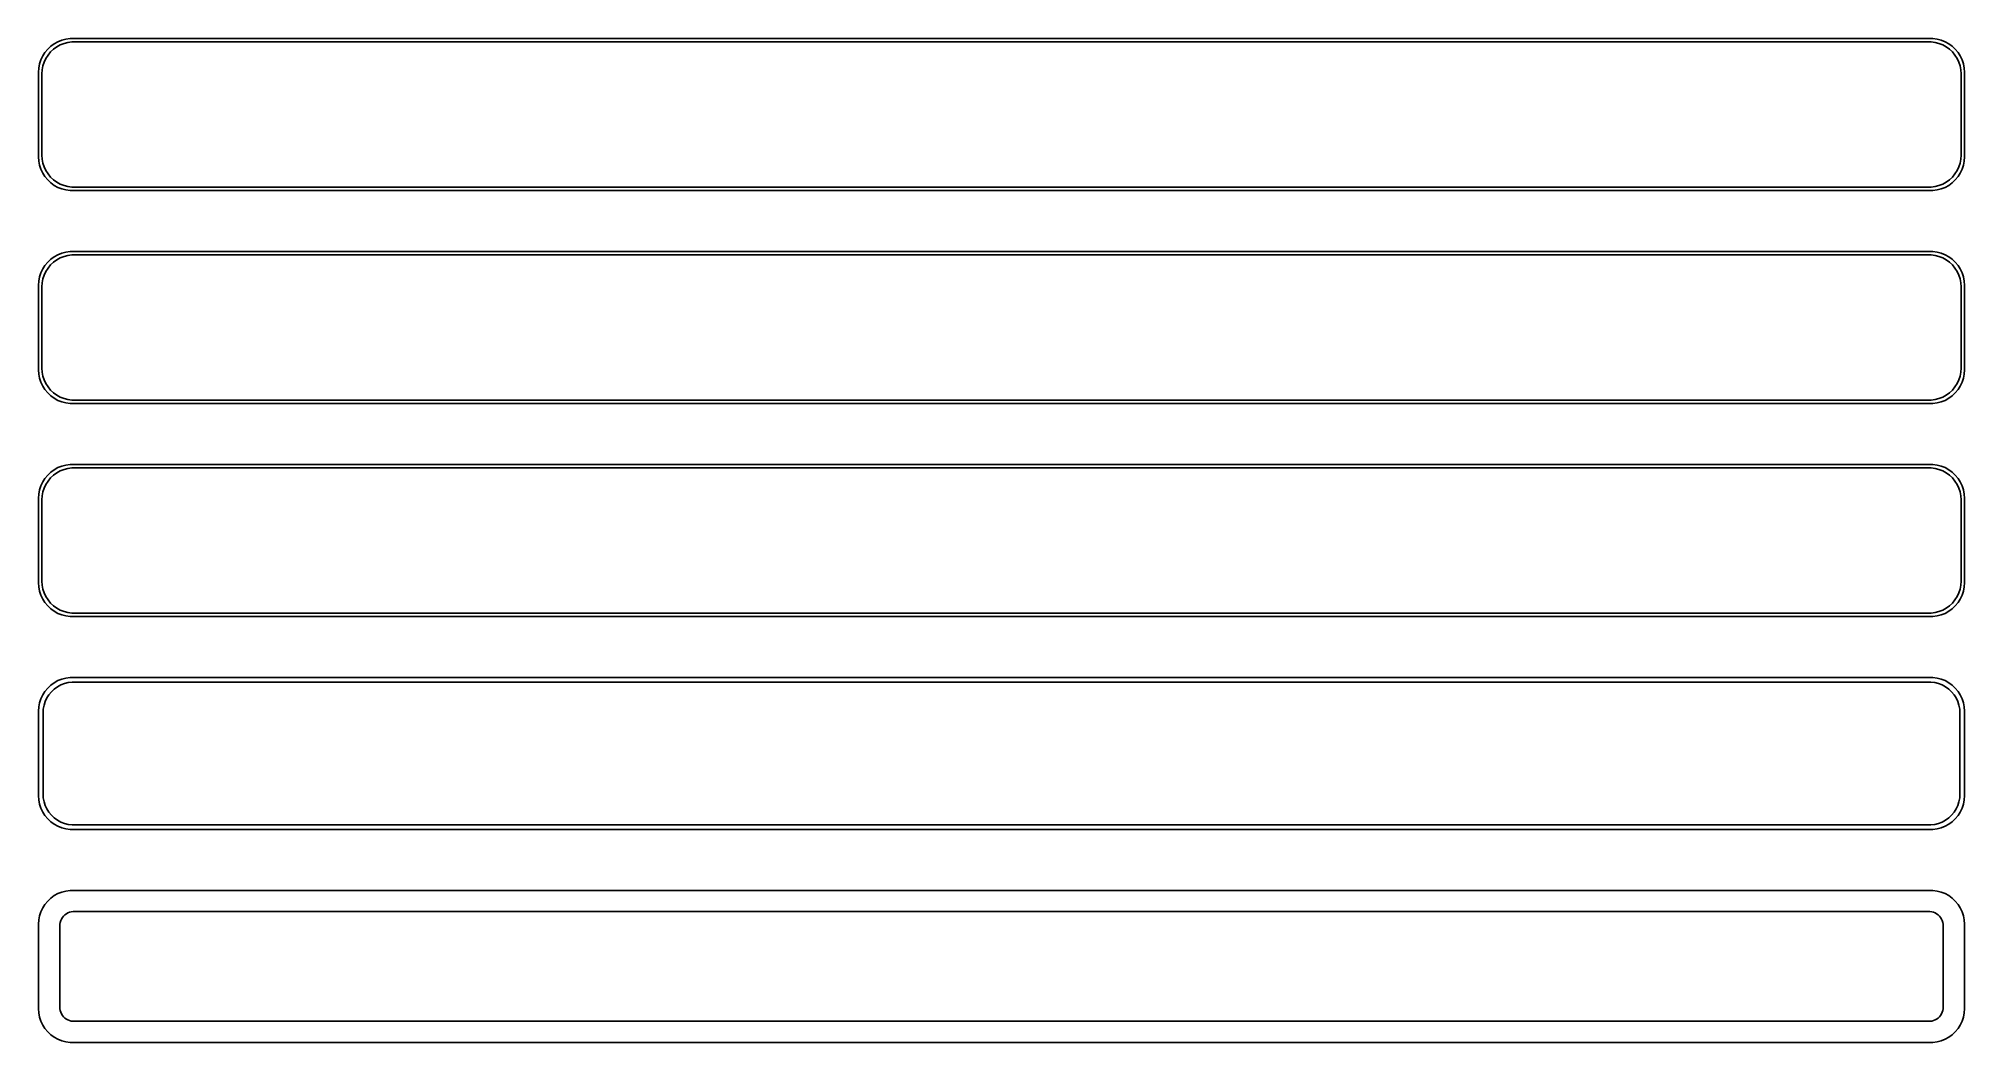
# Model space of a CAD drawing. Header units: metres. Extents: x -142 to 142, y 146 to 295.
import ezdxf

# ---------------------------------------------------------------- set-up
doc = ezdxf.new("R2010")
doc.units = ezdxf.units.M

msp = doc.modelspace()

# ---------------------------------------------------------------- linework, layer by layer
for p, q in [((-140.687, 293.603), (-141.145, 293.173)), ((-140.179, 293.972), (-140.687, 293.603)), ((-139.629, 294.274), (-140.179, 293.972)), ((-139.795, 293.511), (-139.272, 293.798)), ((-139.045, 294.505), (-139.629, 294.274)), ((-139.272, 293.798), (-138.718, 294.018)), ((-138.437, 294.661), (-139.045, 294.505)), ((-138.718, 294.018), (-138.14, 294.166)), ((-137.814, 294.74), (-138.437, 294.661)), ((-138.14, 294.166), (-137.548, 294.241)), ((137.814, 294.74), (-137.814, 294.74)), ((-137.548, 294.241), (137.548, 294.241)), ((137.548, 294.241), (138.14, 294.166)), ((138.437, 294.661), (137.814, 294.74)), ((138.14, 294.166), (138.718, 294.018)), ((139.045, 294.505), (138.437, 294.661)), ((138.718, 294.018), (139.272, 293.798)), ((139.629, 294.274), (139.045, 294.505)), ((139.272, 293.798), (139.795, 293.511)), ((140.179, 293.972), (139.629, 294.274)), ((140.687, 293.603), (140.179, 293.972)), ((141.145, 293.173), (140.687, 293.603)), ((-142.343, 290.993), (-142.461, 290.377)), ((-142.149, 291.591), (-142.343, 290.993)), ((-141.882, 292.159), (-142.149, 291.591)), ((-141.545, 292.689), (-141.882, 292.159)), ((-141.851, 290.681), (-141.666, 291.249)), ((-141.666, 291.249), (-141.412, 291.788)), ((-141.145, 293.173), (-141.545, 292.689)), ((-141.412, 291.788), (-141.093, 292.292)), ((-141.093, 292.292), (-140.713, 292.752)), ((-140.713, 292.752), (-140.278, 293.16)), ((-140.278, 293.16), (-139.795, 293.511)), ((139.795, 293.511), (140.278, 293.16)), ((140.278, 293.16), (140.713, 292.752)), ((140.713, 292.752), (141.093, 292.292)), ((141.093, 292.292), (141.412, 291.788)), ((141.545, 292.689), (141.145, 293.173)), ((141.412, 291.788), (141.666, 291.249)), ((141.882, 292.159), (141.545, 292.689)), ((141.666, 291.249), (141.851, 290.681)), ((142.149, 291.591), (141.882, 292.159)), ((142.343, 290.993), (142.149, 291.591)), ((142.461, 290.377), (142.343, 290.993)), ((-142.461, 290.377), (-142.5, 289.75)), ((-142.5, 289.75), (-142.5, 277.25)), ((-142, 289.5), (-141.963, 290.095)), ((-142, 277.5), (-142, 289.5)), ((-141.963, 290.095), (-141.851, 290.681)), ((141.851, 290.681), (141.963, 290.095)), ((141.963, 290.095), (142, 289.5)), ((142, 289.5), (142, 277.5)), ((142.5, 289.75), (142.461, 290.377)), ((142.5, 277.25), (142.5, 289.75)), ((-142.5, 277.25), (-142.461, 276.623)), ((-142.461, 276.623), (-142.343, 276.007)), ((-141.963, 276.905), (-142, 277.5)), ((-141.851, 276.319), (-141.963, 276.905)), ((141.963, 276.905), (141.851, 276.319)), ((142, 277.5), (141.963, 276.905)), ((142.343, 276.007), (142.461, 276.623)), ((142.461, 276.623), (142.5, 277.25)), ((-142.343, 276.007), (-142.149, 275.409)), ((-142.149, 275.409), (-141.882, 274.841)), ((-141.882, 274.841), (-141.545, 274.311)), ((-141.666, 275.751), (-141.851, 276.319)), ((-141.412, 275.212), (-141.666, 275.751)), ((-141.545, 274.311), (-141.145, 273.827)), ((-141.093, 274.708), (-141.412, 275.212)), ((-141.145, 273.827), (-140.687, 273.397)), ((-140.713, 274.248), (-141.093, 274.708)), ((-140.278, 273.84), (-140.713, 274.248)), ((-139.795, 273.489), (-140.278, 273.84)), ((140.278, 273.84), (139.795, 273.489)), ((140.713, 274.248), (140.278, 273.84)), ((140.687, 273.397), (141.145, 273.827)), ((141.093, 274.708), (140.713, 274.248)), ((141.412, 275.212), (141.093, 274.708)), ((141.145, 273.827), (141.545, 274.311)), ((141.666, 275.751), (141.412, 275.212)), ((141.545, 274.311), (141.882, 274.841)), ((141.851, 276.319), (141.666, 275.751)), ((141.882, 274.841), (142.149, 275.409)), ((142.149, 275.409), (142.343, 276.007)), ((-140.687, 273.397), (-140.179, 273.028)), ((-140.179, 273.028), (-139.629, 272.726)), ((-139.272, 273.202), (-139.795, 273.489)), ((-139.629, 272.726), (-139.045, 272.495)), ((-138.718, 272.982), (-139.272, 273.202)), ((-139.045, 272.495), (-138.437, 272.339)), ((-138.14, 272.834), (-138.718, 272.982)), ((-138.437, 272.339), (-137.814, 272.26)), ((-137.548, 272.759), (-138.14, 272.834)), ((-137.814, 272.26), (137.814, 272.26)), ((137.548, 272.759), (-137.548, 272.759)), ((138.14, 272.834), (137.548, 272.759)), ((137.814, 272.26), (138.437, 272.339)), ((138.718, 272.982), (138.14, 272.834)), ((138.437, 272.339), (139.045, 272.495)), ((139.272, 273.202), (138.718, 272.982)), ((139.045, 272.495), (139.629, 272.726)), ((139.795, 273.489), (139.272, 273.202)), ((139.629, 272.726), (140.179, 273.028)), ((140.179, 273.028), (140.687, 273.397)), ((-140.179, 262.472), (-140.687, 262.103)), ((-139.629, 262.774), (-140.179, 262.472)), ((-139.795, 262.011), (-139.272, 262.298)), ((-139.045, 263.005), (-139.629, 262.774)), ((-139.272, 262.298), (-138.718, 262.518)), ((-138.437, 263.161), (-139.045, 263.005)), ((-138.718, 262.518), (-138.14, 262.666)), ((-137.814, 263.24), (-138.437, 263.161)), ((-138.14, 262.666), (-137.548, 262.741)), ((137.814, 263.24), (-137.814, 263.24)), ((-137.548, 262.741), (137.548, 262.741)), ((137.548, 262.741), (138.14, 262.666)), ((138.437, 263.161), (137.814, 263.24)), ((138.14, 262.666), (138.718, 262.518)), ((139.045, 263.005), (138.437, 263.161)), ((138.718, 262.518), (139.272, 262.298)), ((139.629, 262.774), (139.045, 263.005)), ((139.272, 262.298), (139.795, 262.011)), ((140.179, 262.472), (139.629, 262.774)), ((140.687, 262.103), (140.179, 262.472)), ((-142.343, 259.493), (-142.461, 258.877)), ((-142.149, 260.091), (-142.343, 259.493)), ((-141.882, 260.659), (-142.149, 260.091)), ((-141.545, 261.189), (-141.882, 260.659)), ((-141.851, 259.181), (-141.666, 259.749)), ((-141.666, 259.749), (-141.412, 260.288)), ((-141.145, 261.673), (-141.545, 261.189)), ((-141.412, 260.288), (-141.093, 260.792)), ((-140.687, 262.103), (-141.145, 261.673)), ((-141.093, 260.792), (-140.713, 261.252)), ((-140.713, 261.252), (-140.278, 261.66)), ((-140.278, 261.66), (-139.795, 262.011)), ((139.795, 262.011), (140.278, 261.66)), ((140.278, 261.66), (140.713, 261.252)), ((141.145, 261.673), (140.687, 262.103)), ((140.713, 261.252), (141.093, 260.792)), ((141.093, 260.792), (141.412, 260.288)), ((141.545, 261.189), (141.145, 261.673)), ((141.412, 260.288), (141.666, 259.749)), ((141.882, 260.659), (141.545, 261.189)), ((141.666, 259.749), (141.851, 259.181)), ((142.149, 260.091), (141.882, 260.659)), ((142.343, 259.493), (142.149, 260.091)), ((142.461, 258.877), (142.343, 259.493)), ((-142.461, 258.877), (-142.5, 258.25)), ((-142.5, 258.25), (-142.5, 245.75)), ((-142, 258), (-141.963, 258.595)), ((-142, 246), (-142, 258)), ((-141.963, 258.595), (-141.851, 259.181)), ((141.851, 259.181), (141.963, 258.595)), ((141.963, 258.595), (142, 258)), ((142, 258), (142, 246)), ((142.5, 258.25), (142.461, 258.877)), ((142.5, 245.75), (142.5, 258.25)), ((-142.5, 245.75), (-142.461, 245.123)), ((-142.461, 245.123), (-142.343, 244.507)), ((-141.963, 245.405), (-142, 246)), ((-141.851, 244.819), (-141.963, 245.405)), ((141.963, 245.405), (141.851, 244.819)), ((142, 246), (141.963, 245.405)), ((142.343, 244.507), (142.461, 245.123)), ((142.461, 245.123), (142.5, 245.75)), ((-142.343, 244.507), (-142.149, 243.909)), ((-142.149, 243.909), (-141.882, 243.341)), ((-141.882, 243.341), (-141.545, 242.811)), ((-141.666, 244.251), (-141.851, 244.819)), ((-141.412, 243.712), (-141.666, 244.251)), ((-141.545, 242.811), (-141.145, 242.327)), ((-141.093, 243.208), (-141.412, 243.712)), ((-141.145, 242.327), (-140.687, 241.897)), ((-140.713, 242.748), (-141.093, 243.208)), ((-140.278, 242.34), (-140.713, 242.748)), ((-139.795, 241.989), (-140.278, 242.34)), ((140.278, 242.34), (139.795, 241.989)), ((140.713, 242.748), (140.278, 242.34)), ((140.687, 241.897), (141.145, 242.327)), ((141.093, 243.208), (140.713, 242.748)), ((141.412, 243.712), (141.093, 243.208)), ((141.145, 242.327), (141.545, 242.811)), ((141.666, 244.251), (141.412, 243.712)), ((141.545, 242.811), (141.882, 243.341)), ((141.851, 244.819), (141.666, 244.251)), ((141.882, 243.341), (142.149, 243.909)), ((142.149, 243.909), (142.343, 244.507)), ((-140.687, 241.897), (-140.179, 241.528)), ((-140.179, 241.528), (-139.629, 241.226)), ((-139.272, 241.702), (-139.795, 241.989)), ((-139.629, 241.226), (-139.045, 240.995)), ((-138.718, 241.482), (-139.272, 241.702)), ((-139.045, 240.995), (-138.437, 240.839)), ((-138.14, 241.334), (-138.718, 241.482)), ((-138.437, 240.839), (-137.814, 240.76)), ((-137.548, 241.259), (-138.14, 241.334)), ((-137.814, 240.76), (137.814, 240.76)), ((137.548, 241.259), (-137.548, 241.259)), ((138.14, 241.334), (137.548, 241.259)), ((137.814, 240.76), (138.437, 240.839)), ((138.718, 241.482), (138.14, 241.334)), ((138.437, 240.839), (139.045, 240.995)), ((139.272, 241.702), (138.718, 241.482)), ((139.045, 240.995), (139.629, 241.226)), ((139.795, 241.989), (139.272, 241.702)), ((139.629, 241.226), (140.179, 241.528)), ((140.179, 241.528), (140.687, 241.897)), ((-140.179, 230.972), (-140.687, 230.603)), ((-139.629, 231.274), (-140.179, 230.972)), ((-139.045, 231.505), (-139.629, 231.274)), ((-139.272, 230.798), (-138.718, 231.018)), ((-138.437, 231.661), (-139.045, 231.505)), ((-138.718, 231.018), (-138.14, 231.166)), ((-137.814, 231.74), (-138.437, 231.661)), ((-138.14, 231.166), (-137.548, 231.241)), ((137.814, 231.74), (-137.814, 231.74)), ((-137.548, 231.241), (137.548, 231.241)), ((137.548, 231.241), (138.14, 231.166)), ((138.437, 231.661), (137.814, 231.74)), ((138.14, 231.166), (138.718, 231.018)), ((139.045, 231.505), (138.437, 231.661)), ((138.718, 231.018), (139.272, 230.798)), ((139.629, 231.274), (139.045, 231.505)), ((140.179, 230.972), (139.629, 231.274)), ((140.687, 230.603), (140.179, 230.972)), ((-142.149, 228.591), (-142.343, 227.993)), ((-141.882, 229.159), (-142.149, 228.591)), ((-141.545, 229.689), (-141.882, 229.159)), ((-141.851, 227.681), (-141.666, 228.249)), ((-141.666, 228.249), (-141.412, 228.788)), ((-141.145, 230.173), (-141.545, 229.689)), ((-141.412, 228.788), (-141.093, 229.292)), ((-140.687, 230.603), (-141.145, 230.173)), ((-141.093, 229.292), (-140.713, 229.752)), ((-140.713, 229.752), (-140.278, 230.16)), ((-140.278, 230.16), (-139.795, 230.511)), ((-139.795, 230.511), (-139.272, 230.798)), ((139.272, 230.798), (139.795, 230.511)), ((139.795, 230.511), (140.278, 230.16)), ((140.278, 230.16), (140.713, 229.752)), ((141.145, 230.173), (140.687, 230.603)), ((140.713, 229.752), (141.093, 229.292)), ((141.093, 229.292), (141.412, 228.788)), ((141.545, 229.689), (141.145, 230.173)), ((141.412, 228.788), (141.666, 228.249)), ((141.882, 229.159), (141.545, 229.689)), ((141.666, 228.249), (141.851, 227.681)), ((142.149, 228.591), (141.882, 229.159)), ((142.343, 227.993), (142.149, 228.591)), ((-142.461, 227.377), (-142.5, 226.75)), ((-142.5, 226.75), (-142.5, 214.25)), ((-142.343, 227.993), (-142.461, 227.377)), ((-142, 226.5), (-141.963, 227.095)), ((-142, 214.5), (-142, 226.5)), ((-141.963, 227.095), (-141.851, 227.681)), ((141.851, 227.681), (141.963, 227.095)), ((141.963, 227.095), (142, 226.5)), ((142, 226.5), (142, 214.5)), ((142.461, 227.377), (142.343, 227.993)), ((142.5, 226.75), (142.461, 227.377)), ((142.5, 214.25), (142.5, 226.75)), ((-142.5, 214.25), (-142.461, 213.623)), ((-141.963, 213.905), (-142, 214.5)), ((-141.851, 213.319), (-141.963, 213.905)), ((141.963, 213.905), (141.851, 213.319)), ((142, 214.5), (141.963, 213.905)), ((142.461, 213.623), (142.5, 214.25)), ((-142.461, 213.623), (-142.343, 213.007)), ((-142.343, 213.007), (-142.149, 212.409)), ((-142.149, 212.409), (-141.882, 211.841)), ((-141.882, 211.841), (-141.545, 211.311)), ((-141.666, 212.751), (-141.851, 213.319)), ((-141.412, 212.212), (-141.666, 212.751)), ((-141.545, 211.311), (-141.145, 210.827)), ((-141.093, 211.708), (-141.412, 212.212)), ((-140.713, 211.248), (-141.093, 211.708)), ((-140.278, 210.84), (-140.713, 211.248)), ((140.713, 211.248), (140.278, 210.84)), ((141.093, 211.708), (140.713, 211.248)), ((141.412, 212.212), (141.093, 211.708)), ((141.145, 210.827), (141.545, 211.311)), ((141.666, 212.751), (141.412, 212.212)), ((141.545, 211.311), (141.882, 211.841)), ((141.851, 213.319), (141.666, 212.751)), ((141.882, 211.841), (142.149, 212.409)), ((142.149, 212.409), (142.343, 213.007)), ((142.343, 213.007), (142.461, 213.623)), ((-141.145, 210.827), (-140.687, 210.397)), ((-140.687, 210.397), (-140.179, 210.028)), ((-139.795, 210.489), (-140.278, 210.84)), ((-140.179, 210.028), (-139.629, 209.726)), ((-139.272, 210.202), (-139.795, 210.489)), ((-139.629, 209.726), (-139.045, 209.495)), ((-138.718, 209.982), (-139.272, 210.202)), ((-139.045, 209.495), (-138.437, 209.339)), ((-138.14, 209.834), (-138.718, 209.982)), ((-138.437, 209.339), (-137.814, 209.26)), ((-137.548, 209.759), (-138.14, 209.834)), ((-137.814, 209.26), (137.814, 209.26)), ((137.548, 209.759), (-137.548, 209.759)), ((138.14, 209.834), (137.548, 209.759)), ((137.814, 209.26), (138.437, 209.339)), ((138.718, 209.982), (138.14, 209.834)), ((138.437, 209.339), (139.045, 209.495)), ((139.272, 210.202), (138.718, 209.982)), ((139.045, 209.495), (139.629, 209.726)), ((139.795, 210.489), (139.272, 210.202)), ((139.629, 209.726), (140.179, 210.028)), ((140.278, 210.84), (139.795, 210.489)), ((140.179, 210.028), (140.687, 210.397)), ((140.687, 210.397), (141.145, 210.827)), ((-139.629, 199.774), (-140.179, 199.472)), ((-139.045, 200.005), (-139.629, 199.774)), ((-138.437, 200.161), (-139.045, 200.005)), ((-137.814, 200.24), (-138.437, 200.161)), ((-138.108, 199.497), (-137.537, 199.569)), ((137.814, 200.24), (-137.814, 200.24)), ((-137.537, 199.569), (137.537, 199.569)), ((137.537, 199.569), (138.108, 199.497)), ((138.437, 200.161), (137.814, 200.24)), ((139.045, 200.005), (138.437, 200.161)), ((139.629, 199.774), (139.045, 200.005)), ((140.179, 199.472), (139.629, 199.774)), ((-142.149, 197.091), (-142.343, 196.493)), ((-141.882, 197.659), (-142.149, 197.091)), ((-141.545, 198.189), (-141.882, 197.659)), ((-141.685, 196.139), (-141.507, 196.685)), ((-141.145, 198.673), (-141.545, 198.189)), ((-141.507, 196.685), (-141.262, 197.206)), ((-141.262, 197.206), (-140.954, 197.691)), ((-140.687, 199.103), (-141.145, 198.673)), ((-140.954, 197.691), (-140.588, 198.134)), ((-140.179, 199.472), (-140.687, 199.103)), ((-140.588, 198.134), (-140.168, 198.528)), ((-140.168, 198.528), (-139.703, 198.866)), ((-139.703, 198.866), (-139.199, 199.143)), ((-139.199, 199.143), (-138.665, 199.354)), ((-138.665, 199.354), (-138.108, 199.497)), ((138.108, 199.497), (138.665, 199.354)), ((138.665, 199.354), (139.199, 199.143)), ((139.199, 199.143), (139.703, 198.866)), ((139.703, 198.866), (140.168, 198.528)), ((140.168, 198.528), (140.588, 198.134)), ((140.687, 199.103), (140.179, 199.472)), ((140.588, 198.134), (140.954, 197.691)), ((141.145, 198.673), (140.687, 199.103)), ((140.954, 197.691), (141.262, 197.206)), ((141.545, 198.189), (141.145, 198.673)), ((141.262, 197.206), (141.507, 196.685)), ((141.507, 196.685), (141.685, 196.139)), ((141.882, 197.659), (141.545, 198.189)), ((142.149, 197.091), (141.882, 197.659)), ((142.343, 196.493), (142.149, 197.091)), ((-142.461, 195.877), (-142.5, 195.25)), ((-142.5, 195.25), (-142.5, 182.75)), ((-142.343, 196.493), (-142.461, 195.877)), ((-141.828, 195), (-141.792, 195.574)), ((-141.828, 183), (-141.828, 195)), ((-141.792, 195.574), (-141.685, 196.139)), ((141.685, 196.139), (141.792, 195.574)), ((141.792, 195.574), (141.828, 195)), ((141.828, 195), (141.828, 183)), ((142.461, 195.877), (142.343, 196.493)), ((142.5, 195.25), (142.461, 195.877)), ((142.5, 182.75), (142.5, 195.25)), ((-142.5, 182.75), (-142.461, 182.123)), ((-141.792, 182.426), (-141.828, 183)), ((-141.685, 181.861), (-141.792, 182.426)), ((141.792, 182.426), (141.685, 181.861)), ((141.828, 183), (141.792, 182.426)), ((142.461, 182.123), (142.5, 182.75)), ((-142.461, 182.123), (-142.343, 181.507)), ((-142.343, 181.507), (-142.149, 180.909)), ((-142.149, 180.909), (-141.882, 180.341)), ((-141.882, 180.341), (-141.545, 179.811)), ((-141.507, 181.315), (-141.685, 181.861)), ((-141.545, 179.811), (-141.145, 179.327)), ((-141.262, 180.794), (-141.507, 181.315)), ((-140.954, 180.309), (-141.262, 180.794)), ((-140.588, 179.866), (-140.954, 180.309)), ((-140.168, 179.472), (-140.588, 179.866)), ((140.588, 179.866), (140.168, 179.472)), ((140.954, 180.309), (140.588, 179.866)), ((141.262, 180.794), (140.954, 180.309)), ((141.145, 179.327), (141.545, 179.811)), ((141.507, 181.315), (141.262, 180.794)), ((141.685, 181.861), (141.507, 181.315)), ((141.545, 179.811), (141.882, 180.341)), ((141.882, 180.341), (142.149, 180.909)), ((142.149, 180.909), (142.343, 181.507)), ((142.343, 181.507), (142.461, 182.123)), ((-141.145, 179.327), (-140.687, 178.897)), ((-140.687, 178.897), (-140.179, 178.528)), ((-140.179, 178.528), (-139.629, 178.226)), ((-139.703, 179.134), (-140.168, 179.472)), ((-139.199, 178.857), (-139.703, 179.134)), ((-139.629, 178.226), (-139.045, 177.995)), ((-138.665, 178.646), (-139.199, 178.857)), ((-139.045, 177.995), (-138.437, 177.839)), ((-138.108, 178.503), (-138.665, 178.646)), ((-138.437, 177.839), (-137.814, 177.76)), ((-137.537, 178.431), (-138.108, 178.503)), ((-137.814, 177.76), (137.814, 177.76)), ((137.537, 178.431), (-137.537, 178.431)), ((138.108, 178.503), (137.537, 178.431)), ((137.814, 177.76), (138.437, 177.839)), ((138.665, 178.646), (138.108, 178.503)), ((138.437, 177.839), (139.045, 177.995)), ((139.199, 178.857), (138.665, 178.646)), ((139.045, 177.995), (139.629, 178.226)), ((139.703, 179.134), (139.199, 178.857)), ((139.629, 178.226), (140.179, 178.528)), ((140.168, 179.472), (139.703, 179.134)), ((140.179, 178.528), (140.687, 178.897)), ((140.687, 178.897), (141.145, 179.327)), ((-139.629, 168.274), (-140.179, 167.972)), ((-139.045, 168.505), (-139.629, 168.274)), ((-138.437, 168.661), (-139.045, 168.505)), ((-137.814, 168.74), (-138.437, 168.661)), ((137.814, 168.74), (-137.814, 168.74)), ((138.437, 168.661), (137.814, 168.74)), ((139.045, 168.505), (138.437, 168.661)), ((139.629, 168.274), (139.045, 168.505)), ((140.179, 167.972), (139.629, 168.274)), ((-142.149, 165.591), (-142.343, 164.993)), ((-141.882, 166.159), (-142.149, 165.591)), ((-141.545, 166.689), (-141.882, 166.159)), ((-141.145, 167.173), (-141.545, 166.689)), ((-140.687, 167.603), (-141.145, 167.173)), ((-140.179, 167.972), (-140.687, 167.603)), ((-138.38, 165.281), (-138.148, 165.409)), ((-138.148, 165.409), (-137.902, 165.506)), ((-137.902, 165.506), (-137.645, 165.572)), ((-137.645, 165.572), (-137.382, 165.605)), ((-137.382, 165.605), (137.382, 165.605)), ((137.382, 165.605), (137.645, 165.572)), ((137.645, 165.572), (137.902, 165.506)), ((137.902, 165.506), (138.148, 165.409)), ((138.148, 165.409), (138.38, 165.281)), ((140.687, 167.603), (140.179, 167.972)), ((141.145, 167.173), (140.687, 167.603)), ((141.545, 166.689), (141.145, 167.173)), ((141.882, 166.159), (141.545, 166.689)), ((142.149, 165.591), (141.882, 166.159)), ((142.343, 164.993), (142.149, 165.591)), ((-142.461, 164.377), (-142.5, 163.75)), ((-142.5, 163.75), (-142.5, 151.25)), ((-142.343, 164.993), (-142.461, 164.377)), ((-139.36, 163.5), (-139.343, 163.764)), ((-139.36, 151.5), (-139.36, 163.5)), ((-139.343, 163.764), (-139.293, 164.025)), ((-139.293, 164.025), (-139.211, 164.277)), ((-139.211, 164.277), (-139.099, 164.516)), ((-139.099, 164.516), (-138.957, 164.74)), ((-138.957, 164.74), (-138.788, 164.944)), ((-138.788, 164.944), (-138.595, 165.125)), ((-138.595, 165.125), (-138.38, 165.281)), ((138.38, 165.281), (138.595, 165.125)), ((138.595, 165.125), (138.788, 164.944)), ((138.788, 164.944), (138.957, 164.74)), ((138.957, 164.74), (139.099, 164.516)), ((139.099, 164.516), (139.211, 164.277)), ((139.211, 164.277), (139.293, 164.025)), ((139.293, 164.025), (139.343, 163.764)), ((139.343, 163.764), (139.36, 163.5)), ((139.36, 163.5), (139.36, 151.5)), ((142.461, 164.377), (142.343, 164.993)), ((142.5, 163.75), (142.461, 164.377)), ((142.5, 151.25), (142.5, 163.75)), ((-142.5, 151.25), (-142.461, 150.623)), ((-139.343, 151.236), (-139.36, 151.5)), ((-139.293, 150.975), (-139.343, 151.236)), ((139.343, 151.236), (139.293, 150.975)), ((139.36, 151.5), (139.343, 151.236)), ((142.461, 150.623), (142.5, 151.25)), ((-142.461, 150.623), (-142.343, 150.007)), ((-142.343, 150.007), (-142.149, 149.409)), ((-142.149, 149.409), (-141.882, 148.841)), ((-141.882, 148.841), (-141.545, 148.311)), ((-141.545, 148.311), (-141.145, 147.827)), ((-139.211, 150.723), (-139.293, 150.975)), ((-139.099, 150.484), (-139.211, 150.723)), ((-138.957, 150.26), (-139.099, 150.484)), ((-138.788, 150.056), (-138.957, 150.26)), ((-138.595, 149.875), (-138.788, 150.056)), ((-138.38, 149.719), (-138.595, 149.875)), ((-138.148, 149.591), (-138.38, 149.719)), ((-137.902, 149.494), (-138.148, 149.591)), ((-137.645, 149.428), (-137.902, 149.494)), ((-137.382, 149.395), (-137.645, 149.428)), ((137.382, 149.395), (-137.382, 149.395)), ((137.645, 149.428), (137.382, 149.395)), ((137.902, 149.494), (137.645, 149.428)), ((138.148, 149.591), (137.902, 149.494)), ((138.38, 149.719), (138.148, 149.591)), ((138.595, 149.875), (138.38, 149.719)), ((138.788, 150.056), (138.595, 149.875)), ((138.957, 150.26), (138.788, 150.056)), ((139.099, 150.484), (138.957, 150.26)), ((139.211, 150.723), (139.099, 150.484)), ((139.293, 150.975), (139.211, 150.723)), ((141.145, 147.827), (141.545, 148.311)), ((141.545, 148.311), (141.882, 148.841)), ((141.882, 148.841), (142.149, 149.409)), ((142.149, 149.409), (142.343, 150.007)), ((142.343, 150.007), (142.461, 150.623)), ((-141.145, 147.827), (-140.687, 147.397)), ((-140.687, 147.397), (-140.179, 147.028)), ((-140.179, 147.028), (-139.629, 146.726)), ((-139.629, 146.726), (-139.045, 146.495)), ((-139.045, 146.495), (-138.437, 146.339)), ((-138.437, 146.339), (-137.814, 146.26)), ((-137.814, 146.26), (137.814, 146.26)), ((137.814, 146.26), (138.437, 146.339)), ((138.437, 146.339), (139.045, 146.495)), ((139.045, 146.495), (139.629, 146.726)), ((139.629, 146.726), (140.179, 147.028)), ((140.179, 147.028), (140.687, 147.397)), ((140.687, 147.397), (141.145, 147.827))]:
    msp.add_line(p, q)

doc.saveas('drawing.dxf')
